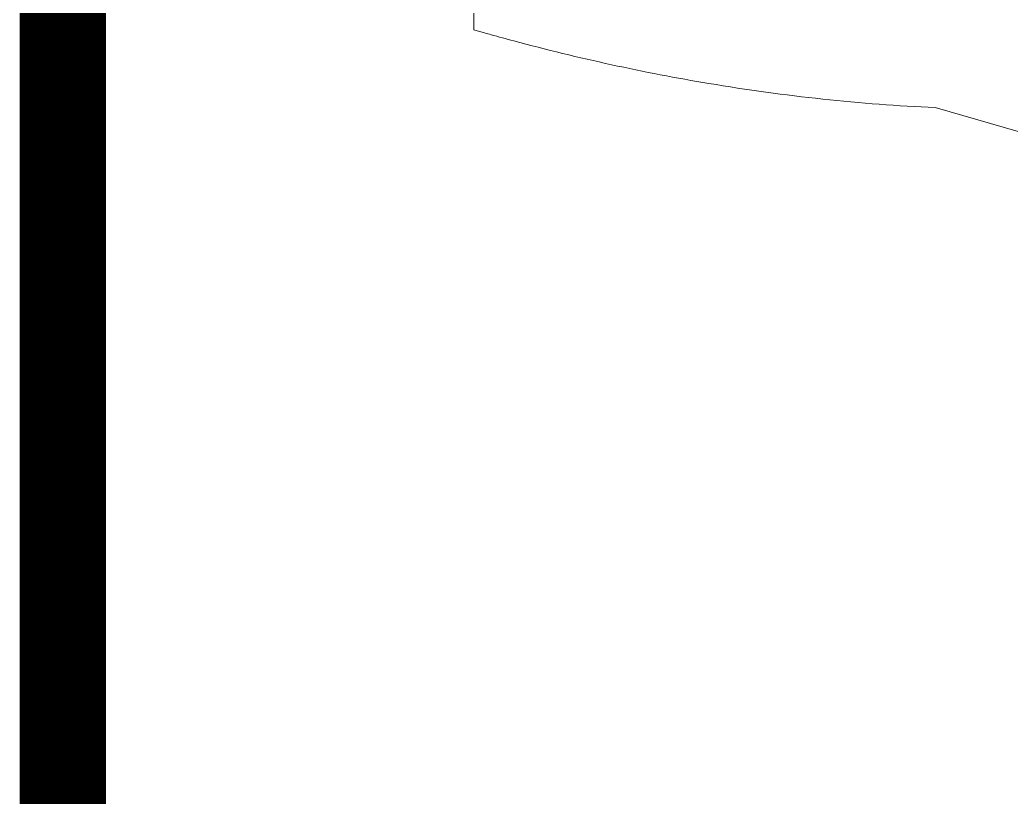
# Model space of a CAD drawing. Header units: inches. Extents: x 9220 to 92460, y -39241 to 4813.
# Drawn here: x 74658.26 to 74692.72, y -33850.62 to -33823.59 of the extents above; entities that cross this region are included whole.
import ezdxf

# ---------------------------------------------------------------- set-up
doc = ezdxf.new("R2010")
doc.units = ezdxf.units.IN
doc.header["$MEASUREMENT"] = 0
doc.linetypes.add('ACAD_ISO03W100', pattern=[30, 12, -18])
doc.layers.add('SI-TOPOLOGY-Ethernet', color=7, linetype='Continuous', lineweight=13, true_color=0x3cf000)

# ---------------------------------------------------------------- blocks, each defined once
blk = doc.blocks.new('A$C027ebf9d')
at = {"color": 0, "linetype": 'Continuous', "lineweight": 0}
for p, q in [((19.0465, -19.3627), (19.0362, -19.3598)), ((19.8886, -19.5036), (20.2228, -19.6))]:
    blk.add_line(p, q, dxfattribs=at)
for points, knots in [([(19.0366, -18.8191), (19.0364, -18.8707), (19.0362, -18.9817), (19.0363, -19.1617), (19.0362, -19.2905), (19.0362, -19.3598)], [0.8886906, 0.8886906, 0.8886906, 0.8886906, 0.920473, 0.9571686, 1, 1, 1, 1]), ([(19.0465, -19.3627), (19.0497, -19.3636), (19.0528, -19.3645), (19.0601, -19.3666), (19.0641, -19.3677), (19.082, -19.3727), (19.0959, -19.3765), (19.2304, -19.4126), (19.3508, -19.4389), (19.6113, -19.4824), (19.7509, -19.4973), (19.8886, -19.5036)], [-2.494432, -2.494432, -2.494432, -2.494432, -2.466522, -2.466522, -2.430927, -2.430927, -2.309023, -2.309023, -1.247286, -1.247286, -0.000001, -0.000001, -0.000001, -0.000001])]:
    blk.add_open_spline(points, degree=3, knots=knots, dxfattribs=at)

msp = doc.modelspace()

# ---------------------------------------------------------------- linework, layer by layer
at = {"layer": 'SI-TOPOLOGY-Ethernet', "linetype": 'ACAD_ISO03W100', "ltscale": 0.01, "const_width": 3, "flags": 128}
msp.add_lwpolyline([(74659.759, -33819.336), (74659.759, -33977.662), (74802.583, -33977.662), (74802.583, -34053.735)], dxfattribs=at)

# ---------------------------------------------------------------- block references
at = {"xscale": 18.8131500959034, "yscale": 18.8131500959034, "zscale": 18.8131500959034}
msp.add_blockref('A$C027ebf9d', (74315.912, -33459.72), dxfattribs=at)

doc.saveas('drawing.dxf')
